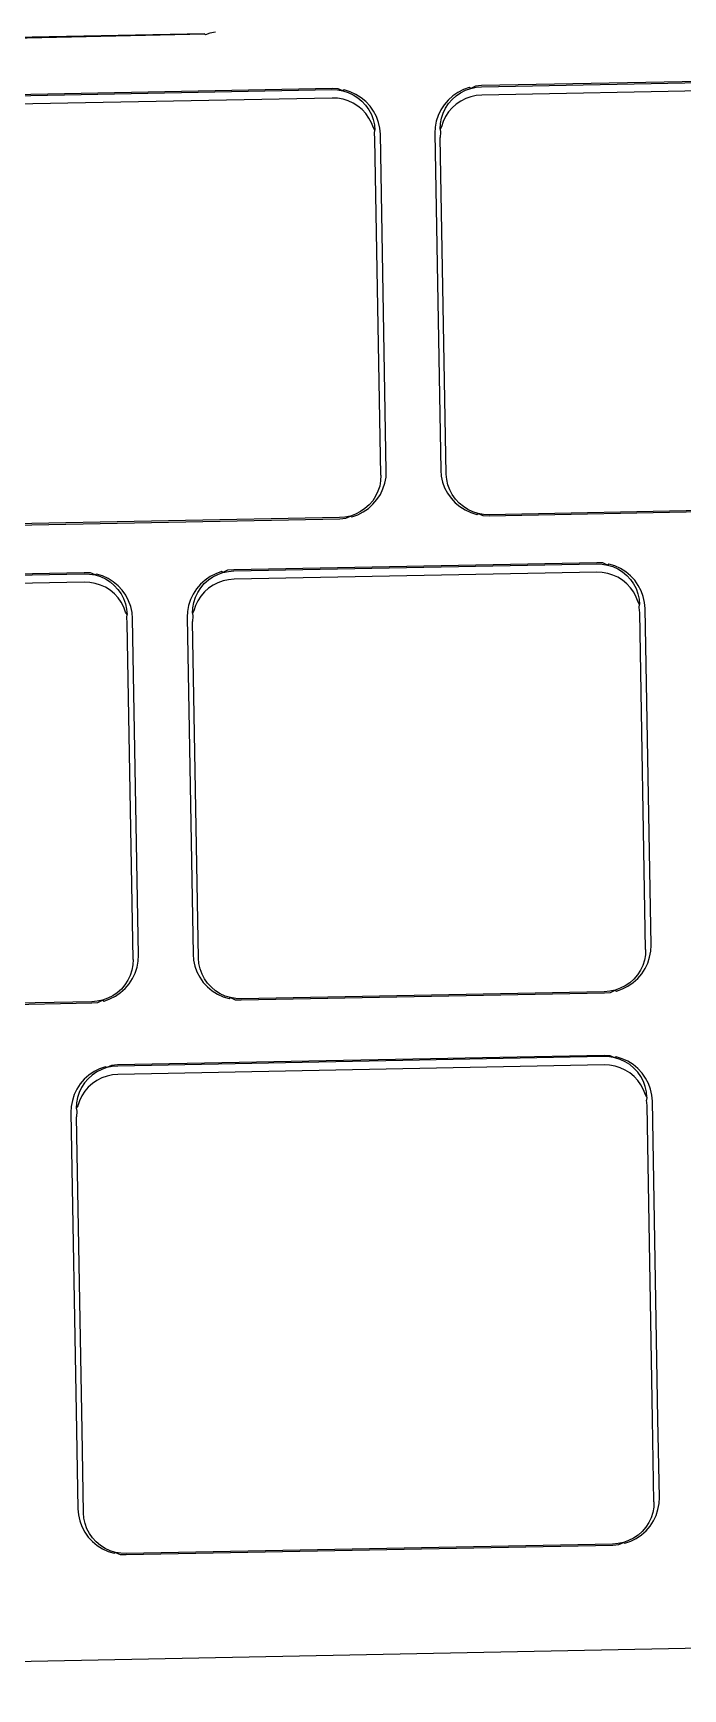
# Model space of a CAD drawing. Header units: millimetres. Extents: x -9564 to 100156, y -26854 to 24346.
# Drawn here: x 67026.3 to 67047.5, y -3051.8 to -2997.9 of the extents above; entities that cross this region are included whole.
import ezdxf

# ---------------------------------------------------------------- set-up
doc = ezdxf.new("R2010")
doc.units = ezdxf.units.MM
doc.header["$LTSCALE"] = 100
doc.layers.add('Muebles', color=112, linetype='Continuous')

msp = doc.modelspace()

# ---------------------------------------------------------------- linework, layer by layer
at = {"layer": 'Muebles'}
for p, q in [((67031.897, -2997.952), (67020.092, -2998.182)), ((67020.107, -2998.216), (67031.897, -2997.952)), ((67031.93, -2997.986), (67031.897, -2997.952)), ((67032.076, -2997.937), (67031.93, -2997.986)), ((67032.252, -2997.899), (67032.076, -2997.937)), ((67052.727, -2999.413), (67040.909, -2999.643)), ((67036.049, -2999.738), (67024.232, -2999.968)), ((67024.238, -3000.003), (67036.044, -2999.773)), ((67036.044, -2999.773), (67036.223, -2999.781)), ((67036.246, -2999.747), (67036.049, -2999.738)), ((67036.223, -2999.781), (67036.4, -2999.812)), ((67036.4, -2999.812), (67036.246, -2999.747)), ((67036.446, -2999.782), (67036.4, -2999.812)), ((67036.4, -2999.812), (67036.571, -2999.866)), ((67036.639, -2999.842), (67036.446, -2999.782)), ((67036.571, -2999.866), (67036.733, -2999.941)), ((67036.823, -2999.927), (67036.639, -2999.842)), ((67036.733, -2999.941), (67036.884, -3000.036)), ((67036.993, -3000.035), (67036.823, -2999.927)), ((67040.143, -2999.862), (67039.976, -2999.976)), ((67040.085, -2999.974), (67040.233, -2999.872)), ((67040.323, -2999.77), (67040.143, -2999.862)), ((67040.233, -2999.872), (67040.392, -2999.791)), ((67040.514, -2999.702), (67040.323, -2999.77)), ((67040.392, -2999.791), (67040.561, -2999.731)), ((67040.561, -2999.731), (67040.514, -2999.702)), ((67040.713, -2999.659), (67040.561, -2999.731)), ((67040.561, -2999.731), (67040.737, -2999.693)), ((67040.909, -2999.643), (67040.713, -2999.659)), ((67040.737, -2999.693), (67040.916, -2999.678)), ((67040.921, -2999.951), (67040.742, -2999.966)), ((67040.916, -2999.678), (67052.721, -2999.448)), ((67052.726, -2999.721), (67040.921, -2999.951)), ((67036.048, -3000.046), (67024.243, -3000.276)), ((67036.228, -3000.054), (67036.048, -3000.046)), ((67036.405, -3000.085), (67036.228, -3000.054)), ((67036.576, -3000.139), (67036.405, -3000.085)), ((67036.738, -3000.214), (67036.576, -3000.139)), ((67036.889, -3000.309), (67036.738, -3000.214)), ((67036.884, -3000.036), (67037.022, -3000.15)), ((67037.026, -3000.423), (67036.889, -3000.309)), ((67037.148, -3000.163), (67036.993, -3000.035)), ((67037.022, -3000.15), (67037.142, -3000.28)), ((67037.147, -3000.553), (67037.026, -3000.423)), ((67037.142, -3000.28), (67037.245, -3000.426)), ((67037.284, -3000.31), (67037.148, -3000.163)), ((67037.245, -3000.426), (67037.327, -3000.583)), ((67037.399, -3000.474), (67037.284, -3000.31)), ((67037.492, -3000.651), (67037.399, -3000.474)), ((67039.586, -3000.431), (67039.499, -3000.612)), ((67039.695, -3000.263), (67039.586, -3000.431)), ((67039.662, -3000.537), (67039.739, -3000.377)), ((67039.826, -3000.111), (67039.695, -3000.263)), ((67039.739, -3000.377), (67039.836, -3000.228)), ((67039.841, -3000.501), (67039.743, -3000.65)), ((67039.976, -2999.976), (67039.826, -3000.111)), ((67039.836, -3000.228), (67039.952, -3000.093)), ((67039.957, -3000.366), (67039.841, -3000.501)), ((67039.952, -3000.093), (67040.085, -2999.974)), ((67040.09, -3000.247), (67039.957, -3000.366)), ((67040.237, -3000.145), (67040.09, -3000.247)), ((67040.397, -3000.064), (67040.237, -3000.145)), ((67040.566, -3000.004), (67040.397, -3000.064)), ((67040.742, -2999.966), (67040.566, -3000.004)), ((67037.25, -3000.699), (67037.147, -3000.553)), ((67037.332, -3000.856), (67037.25, -3000.699)), ((67037.327, -3000.583), (67037.388, -3000.749)), ((67037.393, -3001.022), (67037.332, -3000.856)), ((67037.388, -3000.749), (67037.426, -3000.922)), ((67037.441, -3001.098), (67037.393, -3001.022)), ((67037.426, -3000.922), (67037.441, -3001.098)), ((67037.56, -3000.838), (67037.492, -3000.651)), ((67037.603, -3001.033), (67037.56, -3000.838)), ((67037.62, -3001.225), (67037.603, -3001.033)), ((67039.402, -3000.997), (67039.392, -3001.191)), ((67039.438, -3000.801), (67039.402, -3000.997)), ((67039.499, -3000.612), (67039.438, -3000.801)), ((67039.567, -3001.056), (67039.575, -3000.88)), ((67039.612, -3000.979), (67039.567, -3001.056)), ((67039.575, -3000.88), (67039.607, -3000.706)), ((67039.607, -3000.706), (67039.662, -3000.537)), ((67039.667, -3000.81), (67039.612, -3000.979)), ((67039.743, -3000.65), (67039.667, -3000.81)), ((67037.431, -3001.195), (67037.441, -3001.098)), ((67037.445, -3001.371), (67037.431, -3001.195)), ((67037.639, -3012.331), (67037.445, -3001.371)), ((67037.813, -3012.197), (67037.62, -3001.225)), ((67039.392, -3001.191), (67039.586, -3012.162)), ((67039.567, -3001.056), (67039.58, -3001.153)), ((67039.58, -3001.153), (67039.571, -3001.329)), ((67039.765, -3012.29), (67039.571, -3001.329)), ((67037.639, -3012.331), (67037.63, -3012.508)), ((67037.804, -3012.39), (67037.813, -3012.197)), ((67039.586, -3012.162), (67039.602, -3012.355)), ((67039.602, -3012.355), (67039.645, -3012.55)), ((67039.78, -3012.466), (67039.765, -3012.29)), ((67037.543, -3012.851), (67037.467, -3013.011)), ((67037.598, -3012.682), (67037.543, -3012.851)), ((67037.63, -3012.508), (67037.598, -3012.682)), ((67037.62, -3012.956), (67037.706, -3012.776)), ((67037.706, -3012.776), (67037.768, -3012.586)), ((67037.768, -3012.586), (67037.804, -3012.39)), ((67039.645, -3012.55), (67039.713, -3012.737)), ((67039.713, -3012.737), (67039.806, -3012.914)), ((67039.818, -3012.639), (67039.78, -3012.466)), ((67039.878, -3012.805), (67039.818, -3012.639)), ((67039.961, -3012.962), (67039.878, -3012.805)), ((67037.12, -3013.414), (67036.973, -3013.515)), ((67037.062, -3013.525), (67037.229, -3013.411)), ((67037.253, -3013.295), (67037.12, -3013.414)), ((67037.229, -3013.411), (67037.379, -3013.277)), ((67037.37, -3013.16), (67037.253, -3013.295)), ((67037.467, -3013.011), (67037.37, -3013.16)), ((67037.379, -3013.277), (67037.51, -3013.124)), ((67037.51, -3013.124), (67037.62, -3012.956)), ((67039.806, -3012.914), (67039.921, -3013.077)), ((67039.921, -3013.077), (67040.058, -3013.224)), ((67040.063, -3013.107), (67039.961, -3012.962)), ((67040.058, -3013.224), (67040.212, -3013.353)), ((67040.184, -3013.238), (67040.063, -3013.107)), ((67040.321, -3013.352), (67040.184, -3013.238)), ((67040.212, -3013.353), (67040.383, -3013.461)), ((67040.472, -3013.447), (67040.321, -3013.352)), ((67041.157, -3013.65), (67052.974, -3013.42)), ((67052.967, -3013.385), (67041.162, -3013.615)), ((67024.479, -3013.975), (67036.296, -3013.745)), ((67036.289, -3013.71), (67024.484, -3013.94)), ((67036.468, -3013.695), (67036.289, -3013.71)), ((67036.296, -3013.745), (67036.492, -3013.728)), ((67036.644, -3013.657), (67036.468, -3013.695)), ((67036.492, -3013.728), (67036.644, -3013.657)), ((67036.813, -3013.597), (67036.644, -3013.657)), ((67036.644, -3013.657), (67036.691, -3013.685)), ((67036.691, -3013.685), (67036.882, -3013.617)), ((67036.973, -3013.515), (67036.813, -3013.597)), ((67036.882, -3013.617), (67037.062, -3013.525)), ((67040.383, -3013.461), (67040.566, -3013.545)), ((67040.634, -3013.522), (67040.472, -3013.447)), ((67040.566, -3013.545), (67040.76, -3013.606)), ((67040.806, -3013.576), (67040.634, -3013.522)), ((67040.76, -3013.606), (67040.806, -3013.576)), ((67040.982, -3013.607), (67040.806, -3013.576)), ((67040.806, -3013.576), (67040.96, -3013.641)), ((67040.96, -3013.641), (67041.157, -3013.65)), ((67041.162, -3013.615), (67040.982, -3013.607)), ((67027.986, -3015.503), (67016.169, -3015.734)), ((67016.176, -3015.769), (67027.981, -3015.539)), ((67027.981, -3015.539), (67028.16, -3015.547)), ((67028.183, -3015.512), (67027.986, -3015.503)), ((67028.16, -3015.547), (67028.337, -3015.578)), ((67028.337, -3015.578), (67028.183, -3015.512)), ((67028.383, -3015.547), (67028.337, -3015.578)), ((67028.337, -3015.578), (67028.508, -3015.631)), ((67028.576, -3015.608), (67028.383, -3015.547)), ((67032.261, -3015.536), (67032.08, -3015.628)), ((67032.17, -3015.638), (67032.33, -3015.557)), ((67032.452, -3015.468), (67032.261, -3015.536)), ((67032.33, -3015.557), (67032.499, -3015.497)), ((67032.499, -3015.497), (67032.452, -3015.468)), ((67032.65, -3015.425), (67032.499, -3015.497)), ((67032.499, -3015.497), (67032.674, -3015.459)), ((67032.847, -3015.409), (67032.65, -3015.425)), ((67032.674, -3015.459), (67032.853, -3015.444)), ((67044.664, -3015.178), (67032.847, -3015.409)), ((67032.853, -3015.444), (67044.659, -3015.213)), ((67044.663, -3015.487), (67032.858, -3015.717)), ((67044.659, -3015.213), (67044.838, -3015.222)), ((67044.843, -3015.495), (67044.663, -3015.487)), ((67044.861, -3015.187), (67044.664, -3015.178)), ((67044.838, -3015.222), (67045.015, -3015.253)), ((67045.02, -3015.526), (67044.843, -3015.495)), ((67045.015, -3015.253), (67044.861, -3015.187)), ((67045.061, -3015.222), (67045.015, -3015.253)), ((67045.015, -3015.253), (67045.186, -3015.306)), ((67045.191, -3015.579), (67045.02, -3015.526)), ((67045.254, -3015.283), (67045.061, -3015.222)), ((67045.186, -3015.306), (67045.348, -3015.381)), ((67045.353, -3015.654), (67045.191, -3015.579)), ((67045.438, -3015.368), (67045.254, -3015.283)), ((67045.348, -3015.381), (67045.5, -3015.477)), ((67045.608, -3015.475), (67045.438, -3015.368)), ((67045.5, -3015.477), (67045.637, -3015.59)), ((67045.763, -3015.604), (67045.608, -3015.475)), ((67045.637, -3015.59), (67045.757, -3015.721)), ((67027.986, -3015.812), (67016.18, -3016.042)), ((67028.165, -3015.82), (67027.986, -3015.812)), ((67028.342, -3015.851), (67028.165, -3015.82)), ((67028.513, -3015.904), (67028.342, -3015.851)), ((67028.508, -3015.631), (67028.671, -3015.706)), ((67028.676, -3015.979), (67028.513, -3015.904)), ((67028.76, -3015.693), (67028.576, -3015.608)), ((67028.671, -3015.706), (67028.822, -3015.802)), ((67028.827, -3016.075), (67028.676, -3015.979)), ((67028.93, -3015.8), (67028.76, -3015.693)), ((67028.822, -3015.802), (67028.959, -3015.916)), ((67028.964, -3016.189), (67028.827, -3016.075)), ((67029.085, -3015.929), (67028.93, -3015.8)), ((67028.959, -3015.916), (67029.08, -3016.046)), ((67029.08, -3016.046), (67029.182, -3016.191)), ((67029.221, -3016.076), (67029.085, -3015.929)), ((67029.337, -3016.24), (67029.221, -3016.076)), ((67031.633, -3016.029), (67031.523, -3016.197)), ((67031.764, -3015.877), (67031.633, -3016.029)), ((67031.676, -3016.143), (67031.773, -3015.994)), ((67031.914, -3015.742), (67031.764, -3015.877)), ((67031.773, -3015.994), (67031.889, -3015.858)), ((67031.894, -3016.131), (67031.778, -3016.267)), ((67031.889, -3015.858), (67032.022, -3015.739)), ((67032.027, -3016.012), (67031.894, -3016.131)), ((67032.08, -3015.628), (67031.914, -3015.742)), ((67032.022, -3015.739), (67032.17, -3015.638)), ((67032.175, -3015.911), (67032.027, -3016.012)), ((67032.334, -3015.83), (67032.175, -3015.911)), ((67032.504, -3015.77), (67032.334, -3015.83)), ((67032.679, -3015.732), (67032.504, -3015.77)), ((67032.858, -3015.717), (67032.679, -3015.732)), ((67045.504, -3015.75), (67045.353, -3015.654)), ((67045.642, -3015.863), (67045.504, -3015.75)), ((67045.762, -3015.994), (67045.642, -3015.863)), ((67045.757, -3015.721), (67045.86, -3015.866)), ((67045.865, -3016.139), (67045.762, -3015.994)), ((67045.899, -3015.751), (67045.763, -3015.604)), ((67045.86, -3015.866), (67045.942, -3016.023)), ((67046.014, -3015.915), (67045.899, -3015.751)), ((67045.942, -3016.023), (67046.003, -3016.189)), ((67046.107, -3016.091), (67046.014, -3015.915)), ((67046.175, -3016.279), (67046.107, -3016.091)), ((67029.085, -3016.319), (67028.964, -3016.189)), ((67029.187, -3016.464), (67029.085, -3016.319)), ((67029.182, -3016.191), (67029.264, -3016.348)), ((67029.269, -3016.621), (67029.187, -3016.464)), ((67029.264, -3016.348), (67029.325, -3016.515)), ((67029.33, -3016.788), (67029.269, -3016.621)), ((67029.325, -3016.515), (67029.363, -3016.687)), ((67029.429, -3016.416), (67029.337, -3016.24)), ((67029.498, -3016.604), (67029.429, -3016.416)), ((67029.541, -3016.798), (67029.498, -3016.604)), ((67031.375, -3016.567), (67031.339, -3016.763)), ((67031.437, -3016.377), (67031.375, -3016.567)), ((67031.523, -3016.197), (67031.437, -3016.377)), ((67031.504, -3016.822), (67031.513, -3016.645)), ((67031.513, -3016.645), (67031.545, -3016.471)), ((67031.545, -3016.471), (67031.599, -3016.303)), ((67031.604, -3016.576), (67031.549, -3016.744)), ((67031.599, -3016.303), (67031.676, -3016.143)), ((67031.681, -3016.416), (67031.604, -3016.576)), ((67031.778, -3016.267), (67031.681, -3016.416)), ((67045.947, -3016.296), (67045.865, -3016.139)), ((67046.008, -3016.463), (67045.947, -3016.296)), ((67046.003, -3016.189), (67046.041, -3016.362)), ((67046.056, -3016.538), (67046.008, -3016.463)), ((67046.041, -3016.362), (67046.056, -3016.538)), ((67046.046, -3016.635), (67046.056, -3016.538)), ((67046.061, -3016.811), (67046.046, -3016.635)), ((67046.218, -3016.473), (67046.175, -3016.279)), ((67046.235, -3016.666), (67046.218, -3016.473)), ((67046.428, -3027.637), (67046.235, -3016.666)), ((67029.378, -3016.863), (67029.33, -3016.788)), ((67029.363, -3016.687), (67029.378, -3016.863)), ((67029.368, -3016.96), (67029.378, -3016.863)), ((67029.383, -3017.137), (67029.368, -3016.96)), ((67029.576, -3028.097), (67029.383, -3017.137)), ((67029.557, -3016.991), (67029.541, -3016.798)), ((67029.75, -3027.963), (67029.557, -3016.991)), ((67031.339, -3016.763), (67031.33, -3016.956)), ((67031.33, -3016.956), (67031.523, -3027.928)), ((67031.549, -3016.744), (67031.504, -3016.822)), ((67031.504, -3016.822), (67031.517, -3016.918)), ((67031.517, -3016.918), (67031.509, -3017.095)), ((67031.702, -3028.056), (67031.509, -3017.095)), ((67046.254, -3027.772), (67046.061, -3016.811)), ((67029.741, -3028.156), (67029.75, -3027.963)), ((67031.523, -3027.928), (67031.539, -3028.121)), ((67046.245, -3027.949), (67046.213, -3028.123)), ((67046.254, -3027.772), (67046.245, -3027.949)), ((67046.383, -3028.027), (67046.419, -3027.831)), ((67046.419, -3027.831), (67046.428, -3027.637)), ((67029.536, -3028.448), (67029.481, -3028.616)), ((67029.568, -3028.274), (67029.536, -3028.448)), ((67029.576, -3028.097), (67029.568, -3028.274)), ((67029.643, -3028.542), (67029.705, -3028.352)), ((67029.705, -3028.352), (67029.741, -3028.156)), ((67031.539, -3028.121), (67031.582, -3028.315)), ((67031.582, -3028.315), (67031.651, -3028.502)), ((67031.651, -3028.502), (67031.743, -3028.679)), ((67031.717, -3028.232), (67031.702, -3028.056)), ((67031.755, -3028.404), (67031.717, -3028.232)), ((67031.816, -3028.571), (67031.755, -3028.404)), ((67046.082, -3028.451), (67045.985, -3028.6)), ((67046.159, -3028.291), (67046.082, -3028.451)), ((67046.125, -3028.565), (67046.235, -3028.397)), ((67046.213, -3028.123), (67046.159, -3028.291)), ((67046.235, -3028.397), (67046.321, -3028.217)), ((67046.321, -3028.217), (67046.383, -3028.027)), ((67029.191, -3029.061), (67029.058, -3029.18)), ((67029.166, -3029.177), (67029.316, -3029.042)), ((67029.307, -3028.925), (67029.191, -3029.061)), ((67029.404, -3028.776), (67029.307, -3028.925)), ((67029.316, -3029.042), (67029.447, -3028.89)), ((67029.481, -3028.616), (67029.404, -3028.776)), ((67029.447, -3028.89), (67029.557, -3028.722)), ((67029.557, -3028.722), (67029.643, -3028.542)), ((67031.743, -3028.679), (67031.859, -3028.843)), ((67031.898, -3028.728), (67031.816, -3028.571)), ((67031.859, -3028.843), (67031.995, -3028.99)), ((67032, -3028.873), (67031.898, -3028.728)), ((67031.995, -3028.99), (67032.15, -3029.119)), ((67032.121, -3029.003), (67032, -3028.873)), ((67032.258, -3029.117), (67032.121, -3029.003)), ((67045.428, -3029.037), (67045.259, -3029.097)), ((67045.306, -3029.126), (67045.497, -3029.058)), ((67045.588, -3028.956), (67045.428, -3029.037)), ((67045.497, -3029.058), (67045.677, -3028.966)), ((67045.736, -3028.855), (67045.588, -3028.956)), ((67045.677, -3028.966), (67045.844, -3028.852)), ((67045.869, -3028.735), (67045.736, -3028.855)), ((67045.844, -3028.852), (67045.994, -3028.717)), ((67045.985, -3028.6), (67045.869, -3028.735)), ((67045.994, -3028.717), (67046.125, -3028.565)), ((67016.416, -3029.741), (67028.233, -3029.51)), ((67028.227, -3029.475), (67016.421, -3029.706)), ((67028.406, -3029.46), (67028.227, -3029.475)), ((67028.233, -3029.51), (67028.43, -3029.494)), ((67028.581, -3029.422), (67028.406, -3029.46)), ((67028.43, -3029.494), (67028.581, -3029.422)), ((67028.75, -3029.362), (67028.581, -3029.422)), ((67028.581, -3029.422), (67028.628, -3029.451)), ((67028.628, -3029.451), (67028.819, -3029.383)), ((67028.91, -3029.281), (67028.75, -3029.362)), ((67028.819, -3029.383), (67029, -3029.291)), ((67029.058, -3029.18), (67028.91, -3029.281)), ((67029, -3029.291), (67029.166, -3029.177)), ((67032.15, -3029.119), (67032.32, -3029.226)), ((67032.409, -3029.213), (67032.258, -3029.117)), ((67032.32, -3029.226), (67032.504, -3029.311)), ((67032.572, -3029.288), (67032.409, -3029.213)), ((67032.504, -3029.311), (67032.697, -3029.372)), ((67032.743, -3029.341), (67032.572, -3029.288)), ((67032.697, -3029.372), (67032.743, -3029.341)), ((67032.92, -3029.372), (67032.743, -3029.341)), ((67032.743, -3029.341), (67032.897, -3029.407)), ((67032.897, -3029.407), (67033.094, -3029.416)), ((67033.099, -3029.38), (67032.92, -3029.372)), ((67033.094, -3029.416), (67044.911, -3029.185)), ((67044.905, -3029.15), (67033.099, -3029.38)), ((67045.084, -3029.135), (67044.905, -3029.15)), ((67044.911, -3029.185), (67045.108, -3029.169)), ((67045.259, -3029.097), (67045.084, -3029.135)), ((67045.108, -3029.169), (67045.259, -3029.097)), ((67045.259, -3029.097), (67045.306, -3029.126)), ((67044.901, -3031.223), (67029.069, -3031.532)), ((67045.098, -3031.232), (67044.901, -3031.223)), ((67045.252, -3031.297), (67045.098, -3031.232)), ((67028.302, -3031.751), (67028.135, -3031.865)), ((67028.392, -3031.761), (67028.244, -3031.862)), ((67028.483, -3031.659), (67028.302, -3031.751)), ((67028.551, -3031.68), (67028.392, -3031.761)), ((67028.674, -3031.591), (67028.483, -3031.659)), ((67028.72, -3031.62), (67028.551, -3031.68)), ((67028.72, -3031.62), (67028.674, -3031.591)), ((67028.872, -3031.548), (67028.72, -3031.62)), ((67028.896, -3031.582), (67028.72, -3031.62)), ((67029.069, -3031.532), (67028.872, -3031.548)), ((67029.075, -3031.567), (67028.896, -3031.582)), ((67044.896, -3031.258), (67029.075, -3031.567)), ((67044.901, -3031.531), (67029.08, -3031.84)), ((67045.075, -3031.266), (67044.896, -3031.258)), ((67045.08, -3031.539), (67044.901, -3031.531)), ((67045.252, -3031.297), (67045.075, -3031.266)), ((67045.257, -3031.57), (67045.08, -3031.539)), ((67045.298, -3031.267), (67045.252, -3031.297)), ((67045.423, -3031.351), (67045.252, -3031.297)), ((67045.428, -3031.624), (67045.257, -3031.57)), ((67045.491, -3031.328), (67045.298, -3031.267)), ((67045.586, -3031.426), (67045.423, -3031.351)), ((67045.591, -3031.699), (67045.428, -3031.624)), ((67045.675, -3031.412), (67045.491, -3031.328)), ((67045.737, -3031.521), (67045.586, -3031.426)), ((67045.742, -3031.794), (67045.591, -3031.699)), ((67045.845, -3031.52), (67045.675, -3031.412)), ((67045.874, -3031.635), (67045.737, -3031.521)), ((67046, -3031.649), (67045.845, -3031.52)), ((67045.995, -3031.766), (67045.874, -3031.635)), ((67046.097, -3031.911), (67045.995, -3031.766)), ((67046.136, -3031.796), (67046, -3031.649)), ((67027.854, -3032.152), (67027.745, -3032.32)), ((67027.898, -3032.266), (67027.821, -3032.426)), ((67027.985, -3032), (67027.854, -3032.152)), ((67027.995, -3032.117), (67027.898, -3032.266)), ((67028.135, -3031.865), (67027.985, -3032)), ((67028.111, -3031.982), (67027.995, -3032.117)), ((67028.116, -3032.255), (67028, -3032.39)), ((67028.244, -3031.862), (67028.111, -3031.982)), ((67028.249, -3032.135), (67028.116, -3032.255)), ((67028.396, -3032.034), (67028.249, -3032.135)), ((67028.556, -3031.953), (67028.396, -3032.034)), ((67028.725, -3031.893), (67028.556, -3031.953)), ((67028.901, -3031.855), (67028.725, -3031.893)), ((67029.08, -3031.84), (67028.901, -3031.855)), ((67045.879, -3031.908), (67045.742, -3031.794)), ((67046, -3032.039), (67045.879, -3031.908)), ((67046.102, -3032.184), (67046, -3032.039)), ((67046.179, -3032.068), (67046.097, -3031.911)), ((67046.184, -3032.341), (67046.102, -3032.184)), ((67046.252, -3031.959), (67046.136, -3031.796)), ((67046.24, -3032.234), (67046.179, -3032.068)), ((67046.278, -3032.407), (67046.24, -3032.234)), ((67046.344, -3032.136), (67046.252, -3031.959)), ((67046.413, -3032.324), (67046.344, -3032.136)), ((67027.597, -3032.69), (67027.561, -3032.886)), ((67027.659, -3032.5), (67027.597, -3032.69)), ((67027.745, -3032.32), (67027.659, -3032.5)), ((67027.734, -3032.768), (67027.726, -3032.945)), ((67027.766, -3032.594), (67027.734, -3032.768)), ((67027.821, -3032.426), (67027.766, -3032.594)), ((67027.826, -3032.699), (67027.771, -3032.867)), ((67027.903, -3032.539), (67027.826, -3032.699)), ((67028, -3032.39), (67027.903, -3032.539)), ((67046.245, -3032.507), (67046.184, -3032.341)), ((67046.293, -3032.583), (67046.245, -3032.507)), ((67046.293, -3032.583), (67046.278, -3032.407)), ((67046.293, -3032.583), (67046.283, -3032.68)), ((67046.298, -3032.856), (67046.283, -3032.68)), ((67046.456, -3032.518), (67046.413, -3032.324)), ((67046.472, -3032.711), (67046.456, -3032.518)), ((67046.655, -3043.066), (67046.472, -3032.711)), ((67027.561, -3032.886), (67027.551, -3033.08)), ((67027.551, -3033.08), (67027.734, -3043.435)), ((67027.771, -3032.867), (67027.726, -3032.945)), ((67027.726, -3032.945), (67027.739, -3033.042)), ((67027.739, -3033.042), (67027.73, -3033.218)), ((67027.911, -3043.432), (67027.73, -3033.218)), ((67046.478, -3043.07), (67046.298, -3032.856)), ((67046.525, -3045.756), (67046.478, -3043.07)), ((67046.7, -3045.622), (67046.655, -3043.066)), ((67027.734, -3043.435), (67027.779, -3045.99)), ((67027.958, -3046.118), (67027.911, -3043.432)), ((67046.525, -3045.756), (67046.517, -3045.933)), ((67046.69, -3045.815), (67046.7, -3045.622)), ((67027.779, -3045.99), (67027.795, -3046.183)), ((67027.795, -3046.183), (67027.838, -3046.378)), ((67027.973, -3046.294), (67027.958, -3046.118)), ((67028.011, -3046.467), (67027.973, -3046.294)), ((67046.43, -3046.275), (67046.353, -3046.436)), ((67046.485, -3046.107), (67046.43, -3046.275)), ((67046.517, -3045.933), (67046.485, -3046.107)), ((67046.506, -3046.381), (67046.593, -3046.201)), ((67046.593, -3046.201), (67046.654, -3046.011)), ((67046.654, -3046.011), (67046.69, -3045.815)), ((67027.838, -3046.378), (67027.907, -3046.565)), ((67027.907, -3046.565), (67027.999, -3046.742)), ((67027.999, -3046.742), (67028.115, -3046.905)), ((67028.072, -3046.633), (67028.011, -3046.467)), ((67028.154, -3046.79), (67028.072, -3046.633)), ((67028.256, -3046.935), (67028.154, -3046.79)), ((67046.007, -3046.839), (67045.859, -3046.94)), ((67045.949, -3046.95), (67046.116, -3046.836)), ((67046.14, -3046.72), (67046.007, -3046.839)), ((67046.116, -3046.836), (67046.266, -3046.702)), ((67046.256, -3046.584), (67046.14, -3046.72)), ((67046.353, -3046.436), (67046.256, -3046.584)), ((67046.266, -3046.702), (67046.397, -3046.549)), ((67046.397, -3046.549), (67046.506, -3046.381)), ((66979.722, -3051.85), (67215.872, -3047.247)), ((67028.115, -3046.905), (67028.251, -3047.053)), ((67028.251, -3047.053), (67028.406, -3047.181)), ((67028.377, -3047.066), (67028.256, -3046.935)), ((67028.514, -3047.18), (67028.377, -3047.066)), ((67028.406, -3047.181), (67028.576, -3047.289)), ((67028.665, -3047.275), (67028.514, -3047.18)), ((67028.576, -3047.289), (67028.76, -3047.374)), ((67028.828, -3047.35), (67028.665, -3047.275)), ((67028.76, -3047.374), (67028.953, -3047.434)), ((67028.999, -3047.404), (67028.828, -3047.35)), ((67028.953, -3047.434), (67028.999, -3047.404)), ((67029.176, -3047.435), (67028.999, -3047.404)), ((67028.999, -3047.404), (67029.153, -3047.469)), ((67029.35, -3047.478), (67045.183, -3047.169)), ((67045.176, -3047.135), (67029.355, -3047.443)), ((67045.355, -3047.119), (67045.176, -3047.135)), ((67045.183, -3047.169), (67045.379, -3047.153)), ((67045.531, -3047.082), (67045.355, -3047.119)), ((67045.379, -3047.153), (67045.531, -3047.082)), ((67045.7, -3047.021), (67045.531, -3047.082)), ((67045.531, -3047.082), (67045.578, -3047.11)), ((67045.578, -3047.11), (67045.769, -3047.042)), ((67045.859, -3046.94), (67045.7, -3047.021)), ((67045.769, -3047.042), (67045.949, -3046.95)), ((67029.153, -3047.469), (67029.35, -3047.478)), ((67029.355, -3047.443), (67029.176, -3047.435))]:
    msp.add_line(p, q, dxfattribs=at)

doc.saveas('drawing.dxf')
